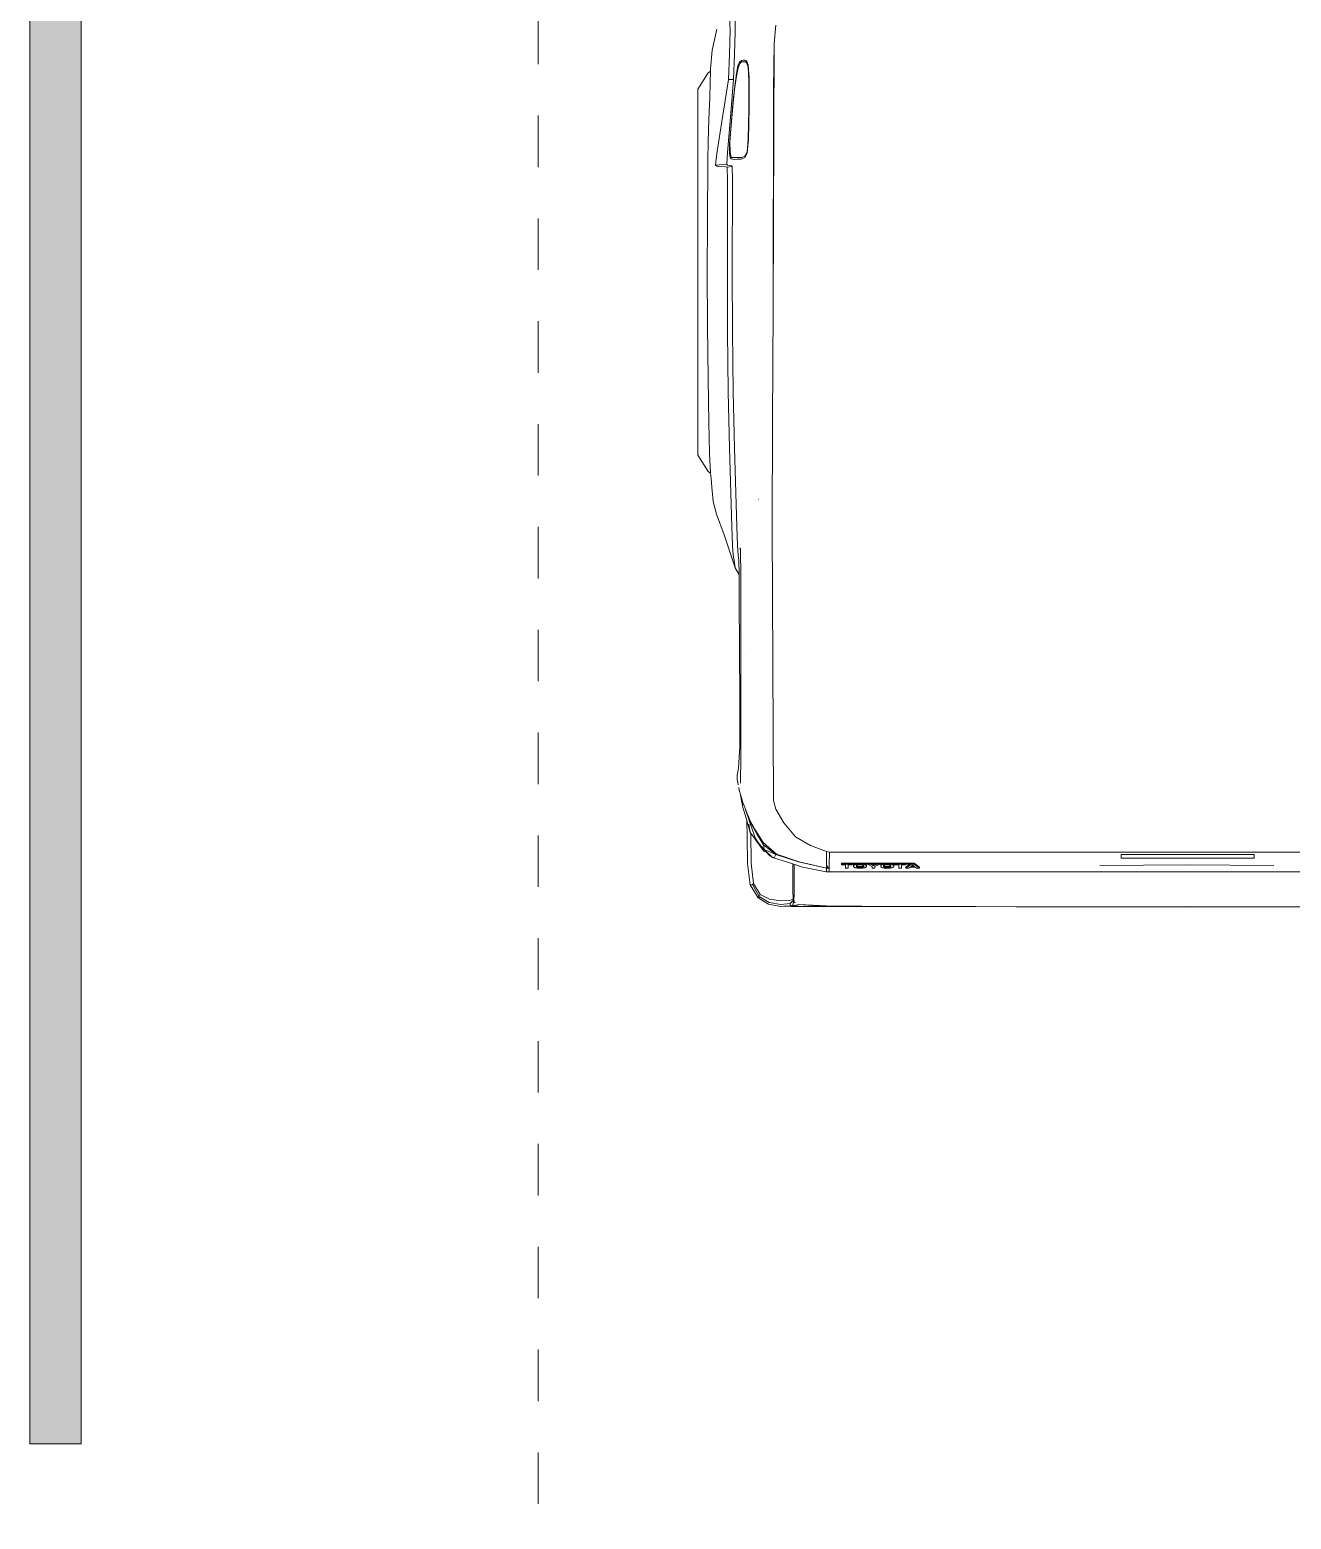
# Model space of a CAD drawing. Header units: millimetres. Extents: x 1010 to 1494, y -119 to 564.
# Drawn here: x 1115.671 to 1118.124, y 366.124 to 369.02 of the extents above; entities that cross this region are included whole.
import ezdxf

# ---------------------------------------------------------------- set-up
doc = ezdxf.new("R2010")
doc.units = ezdxf.units.MM
doc.linetypes.add('DASHDOT', pattern=[1, 0.5, -0.25, 0, -0.25])
doc.layers.get('0').update_dxf_attribs({"lineweight": 9})
doc.layers.add('Marca', color=1, linetype='Continuous', lineweight=9)

# ---------------------------------------------------------------- blocks, each defined once
blk = doc.blocks.new('*A397')
at = {"layer": 'Marca', "linetype": 'DASHDOT', "lineweight": 0}
blk.add_line((65289.6, 657.8), (65289.6, 34592.7), dxfattribs=at)
blk = doc.blocks.new('hilux vista superior')
for p, q in [((-0.0039, 5.4123), (-0.2961, 5.4117)), ((-0.0039, 5.4117), (-0.2473, 5.4112)), ((-0.0039, 5.4123), (0.2883, 5.4117)), ((-0.0039, 5.4117), (0.2396, 5.4112)), ((0.3189, 5.4112), (0.2396, 5.4112)), ((0.3082, 5.4116), (0.2883, 5.4117)), ((0.3082, 5.4116), (0.3373, 5.4116)), ((0.4179, 5.4108), (0.3189, 5.4112)), ((0.7189, 5.4107), (0.3373, 5.4116)), ((0.5749, 5.4105), (0.4179, 5.4108)), ((0.717, 5.4094), (0.5749, 5.4105)), ((0.7715, 5.4068), (0.717, 5.4094)), ((0.7751, 5.4108), (0.7189, 5.4107)), ((0.7727, 5.4101), (0.7189, 5.4107)), ((0.7715, 5.4068), (0.7189, 5.4107)), ((0.7715, 5.4068), (0.7848, 5.4096)), ((0.7848, 5.4096), (0.7727, 5.4101)), ((0.7869, 5.4105), (0.7751, 5.4108)), ((0.7795, 5.4035), (0.7822, 5.4006)), ((0.7818, 5.383), (0.7822, 5.4006)), ((0.7822, 5.4006), (0.7848, 5.4096)), ((0.7822, 5.4006), (0.7828, 5.4021)), ((0.7828, 5.4021), (0.7831, 5.4013)), ((0.7831, 5.4013), (0.7848, 5.4096)), ((0.7834, 5.399), (0.7831, 5.4013)), ((0.7834, 5.399), (0.7897, 5.4048)), ((0.7834, 5.399), (0.7838, 5.3962)), ((0.79, 5.3985), (0.7838, 5.3962)), ((0.7838, 5.3962), (0.784, 5.3782)), ((0.802, 5.4104), (0.7848, 5.4096)), ((0.7848, 5.4096), (0.7896, 5.4079)), ((0.802, 5.4104), (0.7869, 5.4105)), ((0.7896, 5.4079), (0.7897, 5.4048)), ((0.7897, 5.4048), (0.8084, 5.4067)), ((0.79, 5.3985), (0.8083, 5.3993)), ((0.8086, 5.4108), (0.802, 5.4104)), ((0.8307, 5.3961), (0.8083, 5.3993)), ((0.8084, 5.4067), (0.8316, 5.4027)), ((0.8326, 5.4064), (0.8086, 5.4108)), ((0.8307, 5.3961), (0.8496, 5.3865)), ((0.8316, 5.4027), (0.8515, 5.3908)), ((0.8326, 5.4064), (0.8535, 5.3935)), ((0.8535, 5.3935), (0.8527, 5.393)), ((0.8535, 5.3935), (0.8537, 5.3932)), ((0.7818, 5.383), (0.7815, 5.3408)), ((0.7842, 5.3257), (0.784, 5.3782)), ((0.8515, 5.3908), (0.8496, 5.3865)), ((0.8626, 5.3644), (0.8496, 5.3865)), ((0.8515, 5.3908), (0.8527, 5.393)), ((0.8515, 5.3908), (0.8652, 5.3664)), ((0.8537, 5.3932), (0.8695, 5.3671)), ((0.8652, 5.3664), (0.8626, 5.3644)), ((0.8626, 5.3644), (0.8674, 5.3239)), ((0.867, 5.3675), (0.8652, 5.3664)), ((0.8682, 5.3678), (0.867, 5.3675)), ((0.8689, 5.3676), (0.8682, 5.3678)), ((0.8695, 5.3671), (0.8689, 5.3676)), ((0.8752, 5.3249), (0.8695, 5.3671)), ((-0.0871, 5.3417), (-0.7196, 5.3417)), ((-0.0833, 5.3416), (-0.0871, 5.3417)), ((-0.0781, 5.3416), (-0.0833, 5.3416)), ((-0.0731, 5.3415), (-0.0781, 5.3416)), ((-0.0704, 5.3415), (-0.0781, 5.3416)), ((-0.0731, 5.3415), (0.0653, 5.3415)), ((-0.0412, 5.3414), (-0.0704, 5.3415)), ((0.0334, 5.3414), (-0.0412, 5.3414)), ((0.0334, 5.3414), (0.0626, 5.3415)), ((0.0626, 5.3415), (0.0703, 5.3416)), ((0.0653, 5.3415), (0.0703, 5.3416)), ((0.0703, 5.3416), (0.0755, 5.3416)), ((0.0755, 5.3416), (0.0793, 5.3417)), ((0.081, 5.3417), (0.0793, 5.3417)), ((0.7118, 5.3417), (0.081, 5.3417)), ((0.5308, 5.3322), (0.5308, 5.3342)), ((0.5308, 5.3342), (0.5367, 5.3342)), ((0.5416, 5.3259), (0.5308, 5.3342)), ((0.5367, 5.3342), (0.5391, 5.3323)), ((0.5579, 5.3342), (0.5475, 5.3259)), ((0.5498, 5.3323), (0.552, 5.3342)), ((0.552, 5.3342), (0.5579, 5.3342)), ((0.5579, 5.3322), (0.5579, 5.3342)), ((0.5666, 5.3342), (0.5721, 5.3342)), ((0.5666, 5.3273), (0.5666, 5.3342)), ((0.5721, 5.3273), (0.5721, 5.3342)), ((0.5881, 5.3337), (0.5894, 5.3339)), ((0.5894, 5.3339), (0.5907, 5.3341)), ((0.5907, 5.3341), (0.5922, 5.3342)), ((0.5922, 5.3342), (0.5937, 5.3343)), ((0.5937, 5.3343), (0.5954, 5.3343)), ((0.5954, 5.3343), (0.597, 5.3343)), ((0.597, 5.3343), (0.5986, 5.3342)), ((0.5986, 5.3342), (0.6001, 5.3341)), ((0.6001, 5.3341), (0.6014, 5.3339)), ((0.6014, 5.3339), (0.6027, 5.3337)), ((0.62, 5.3342), (0.6254, 5.3342)), ((0.62, 5.3307), (0.62, 5.3342)), ((0.6254, 5.3307), (0.6254, 5.3342)), ((0.6425, 5.3337), (0.6437, 5.3339)), ((0.6437, 5.3339), (0.6451, 5.3341)), ((0.6451, 5.3341), (0.6465, 5.3342)), ((0.6465, 5.3342), (0.6481, 5.3343)), ((0.6481, 5.3343), (0.6497, 5.3343)), ((0.6497, 5.3343), (0.6514, 5.3343)), ((0.6514, 5.3343), (0.653, 5.3342)), ((0.653, 5.3342), (0.6544, 5.3341)), ((0.6544, 5.3341), (0.6558, 5.3339)), ((0.6558, 5.3339), (0.6571, 5.3337)), ((0.6733, 5.3342), (0.6787, 5.3342)), ((0.6733, 5.3273), (0.6733, 5.3342)), ((0.6787, 5.3273), (0.6787, 5.3342)), ((0.7116, 5.3383), (0.7114, 5.3348)), ((0.7114, 5.3348), (0.7114, 5.3328)), ((0.717, 5.3342), (0.7114, 5.3348)), ((0.717, 5.334), (0.7114, 5.3348)), ((0.7117, 5.3409), (0.7116, 5.3383)), ((0.7118, 5.3417), (0.7117, 5.3409)), ((0.7119, 5.3416), (0.7118, 5.3417)), ((0.7174, 5.3412), (0.7118, 5.3417)), ((0.7142, 5.3325), (0.717, 5.334)), ((0.7171, 5.3378), (0.717, 5.3342)), ((0.717, 5.3342), (0.7726, 5.3217)), ((0.7716, 5.3217), (0.717, 5.334)), ((0.717, 5.334), (0.717, 5.3321)), ((0.7172, 5.3404), (0.7171, 5.3378)), ((0.7174, 5.3412), (0.7172, 5.3404)), ((0.7174, 5.3412), (0.7673, 5.3312)), ((0.7175, 5.3411), (0.7174, 5.3412)), ((0.7175, 5.3411), (0.7175, 5.3411)), ((0.7815, 5.3266), (0.7815, 5.3408)), ((-0.0039, 5.3272), (-0.1781, 5.3286)), ((-0.1385, 5.3066), (-0.1385, 5.314)), ((0.1272, 5.314), (-0.1385, 5.314)), ((0.1272, 5.3066), (-0.1385, 5.3066)), ((-0.0039, 5.3272), (0.1703, 5.3286)), ((0.1272, 5.314), (0.1272, 5.3066)), ((0.5308, 5.3322), (0.5416, 5.3239)), ((0.5391, 5.3323), (0.5498, 5.3323)), ((0.5482, 5.3309), (0.5408, 5.3309)), ((0.5408, 5.3309), (0.5433, 5.3289)), ((0.5475, 5.3259), (0.5416, 5.3259)), ((0.5416, 5.3259), (0.5416, 5.3239)), ((0.5416, 5.3239), (0.5475, 5.3239)), ((0.5433, 5.3289), (0.5458, 5.3289)), ((0.5433, 5.3289), (0.5446, 5.3278)), ((0.5446, 5.3278), (0.5458, 5.3289)), ((0.5458, 5.3289), (0.5482, 5.3309)), ((0.5475, 5.3239), (0.5475, 5.3259)), ((0.5475, 5.3239), (0.548, 5.3243)), ((0.5479, 5.3252), (0.5587, 5.3252)), ((0.548, 5.3243), (0.5479, 5.3243)), ((0.5587, 5.3243), (0.548, 5.3243)), ((0.5502, 5.3261), (0.5488, 5.3261)), ((0.5502, 5.3261), (0.5579, 5.3322)), ((0.5587, 5.3261), (0.5502, 5.3261)), ((0.5587, 5.3261), (0.5587, 5.3273)), ((0.5587, 5.3273), (0.5666, 5.3273)), ((0.5587, 5.3259), (0.5587, 5.3261)), ((0.58, 5.3259), (0.5587, 5.3259)), ((0.5587, 5.3259), (0.5587, 5.3252)), ((0.5587, 5.3243), (0.5587, 5.3252)), ((0.5587, 5.3243), (0.5587, 5.3239)), ((0.5587, 5.3239), (0.58, 5.3239)), ((0.5721, 5.3273), (0.58, 5.3273)), ((0.58, 5.3261), (0.58, 5.3273)), ((0.58, 5.3261), (0.58, 5.3259)), ((0.5835, 5.3261), (0.58, 5.3261)), ((0.58, 5.3259), (0.58, 5.3252)), ((0.58, 5.3252), (0.5889, 5.3252)), ((0.58, 5.3243), (0.58, 5.3252)), ((0.58, 5.3239), (0.58, 5.3243)), ((0.5884, 5.3243), (0.58, 5.3243)), ((0.5824, 5.3306), (0.5827, 5.3311)), ((0.5824, 5.3301), (0.5824, 5.3306)), ((0.5824, 5.328), (0.5824, 5.3301)), ((0.5824, 5.3295), (0.5824, 5.3301)), ((0.5827, 5.329), (0.5824, 5.3295)), ((0.5824, 5.328), (0.5824, 5.3275)), ((0.5824, 5.3275), (0.5827, 5.327)), ((0.5827, 5.3311), (0.583, 5.3316)), ((0.583, 5.3285), (0.5827, 5.329)), ((0.5827, 5.327), (0.583, 5.3265)), ((0.583, 5.3316), (0.5835, 5.3321)), ((0.5835, 5.328), (0.583, 5.3285)), ((0.583, 5.3265), (0.5835, 5.3261)), ((0.5835, 5.3321), (0.5842, 5.3325)), ((0.5842, 5.3276), (0.5835, 5.328)), ((0.5857, 5.3261), (0.5835, 5.3261)), ((0.5842, 5.3325), (0.585, 5.3328)), ((0.585, 5.3272), (0.5842, 5.3276)), ((0.585, 5.3328), (0.5859, 5.3332)), ((0.5859, 5.3269), (0.585, 5.3272)), ((0.5859, 5.3332), (0.587, 5.3335)), ((0.587, 5.3266), (0.5859, 5.3269)), ((0.587, 5.3335), (0.5881, 5.3337)), ((0.5882, 5.3263), (0.587, 5.3266)), ((0.5881, 5.3308), (0.588, 5.3304)), ((0.588, 5.3304), (0.588, 5.33)), ((0.588, 5.33), (0.588, 5.3296)), ((0.588, 5.3296), (0.5881, 5.3293)), ((0.5883, 5.3311), (0.5881, 5.3308)), ((0.5881, 5.3293), (0.5883, 5.329)), ((0.5894, 5.3261), (0.5882, 5.3263)), ((0.5886, 5.3314), (0.5883, 5.3311)), ((0.5883, 5.3291), (0.5886, 5.3294)), ((0.5883, 5.329), (0.5883, 5.3291)), ((0.5883, 5.329), (0.5883, 5.3289)), ((0.5883, 5.3289), (0.5886, 5.3286)), ((0.5884, 5.3243), (0.5894, 5.3241)), ((0.5889, 5.3243), (0.5884, 5.3243)), ((0.589, 5.3317), (0.5886, 5.3314)), ((0.5886, 5.3294), (0.589, 5.3297)), ((0.5886, 5.3286), (0.589, 5.3284)), ((0.5895, 5.3319), (0.589, 5.3317)), ((0.589, 5.3297), (0.5895, 5.3299)), ((0.589, 5.3284), (0.5895, 5.3281)), ((0.5908, 5.326), (0.5894, 5.3261)), ((0.5894, 5.3241), (0.5908, 5.324)), ((0.59, 5.3322), (0.5895, 5.3319)), ((0.5895, 5.3299), (0.59, 5.3302)), ((0.5895, 5.3281), (0.59, 5.3279)), ((0.5907, 5.3324), (0.59, 5.3322)), ((0.59, 5.3302), (0.5907, 5.3304)), ((0.59, 5.3279), (0.5906, 5.3277)), ((0.5906, 5.3277), (0.5913, 5.3276)), ((0.5913, 5.3325), (0.5907, 5.3324)), ((0.5907, 5.3304), (0.5913, 5.3305)), ((0.5923, 5.3259), (0.5908, 5.326)), ((0.5908, 5.324), (0.5923, 5.3239)), ((0.5921, 5.3326), (0.5913, 5.3325)), ((0.5913, 5.3305), (0.5921, 5.3306)), ((0.5913, 5.3276), (0.592, 5.3274)), ((0.592, 5.3274), (0.5928, 5.3273)), ((0.5928, 5.3328), (0.5921, 5.3326)), ((0.5921, 5.3306), (0.5928, 5.3308)), ((0.5938, 5.3258), (0.5923, 5.3259)), ((0.5923, 5.3239), (0.5938, 5.3238)), ((0.5936, 5.3328), (0.5928, 5.3328)), ((0.5928, 5.3308), (0.5936, 5.3308)), ((0.5928, 5.3273), (0.5936, 5.3273)), ((0.5945, 5.3329), (0.5936, 5.3328)), ((0.5936, 5.3308), (0.5945, 5.3309)), ((0.5936, 5.3273), (0.5945, 5.3272)), ((0.5955, 5.3258), (0.5938, 5.3258)), ((0.5938, 5.3238), (0.5955, 5.3238)), ((0.5954, 5.3329), (0.5945, 5.3329)), ((0.5945, 5.3309), (0.5954, 5.3309)), ((0.5945, 5.3272), (0.5954, 5.3272)), ((0.5963, 5.3329), (0.5954, 5.3329)), ((0.5954, 5.3309), (0.5963, 5.3309)), ((0.5954, 5.3272), (0.5963, 5.3272)), ((0.5964, 5.3258), (0.5955, 5.3258)), ((0.5955, 5.3238), (0.5964, 5.3238)), ((0.5972, 5.3328), (0.5963, 5.3329)), ((0.5963, 5.3309), (0.5972, 5.3308)), ((0.5963, 5.3272), (0.5972, 5.3273)), ((0.5973, 5.3258), (0.5964, 5.3258)), ((0.5964, 5.3238), (0.5973, 5.3238)), ((0.598, 5.3328), (0.5972, 5.3328)), ((0.5972, 5.3308), (0.598, 5.3307)), ((0.5972, 5.3273), (0.598, 5.3273)), ((0.5981, 5.3258), (0.5973, 5.3258)), ((0.5973, 5.3238), (0.5981, 5.3238)), ((0.5987, 5.3326), (0.598, 5.3328)), ((0.598, 5.3307), (0.5987, 5.3306)), ((0.598, 5.3273), (0.5988, 5.3274)), ((0.599, 5.3259), (0.5981, 5.3258)), ((0.5981, 5.3238), (0.599, 5.3239)), ((0.5995, 5.3325), (0.5987, 5.3326)), ((0.5987, 5.3306), (0.5995, 5.3305)), ((0.5988, 5.3274), (0.5995, 5.3276)), ((0.5998, 5.3259), (0.599, 5.3259)), ((0.599, 5.3239), (0.5998, 5.3239)), ((0.6001, 5.3324), (0.5995, 5.3325)), ((0.5995, 5.3305), (0.6001, 5.3304)), ((0.5995, 5.3276), (0.6002, 5.3277)), ((0.6005, 5.326), (0.5998, 5.3259)), ((0.5998, 5.3239), (0.6005, 5.324)), ((0.6008, 5.3322), (0.6001, 5.3324)), ((0.6001, 5.3304), (0.6008, 5.3302)), ((0.6002, 5.3277), (0.6008, 5.3279)), ((0.6013, 5.3261), (0.6005, 5.326)), ((0.6005, 5.324), (0.6013, 5.3241)), ((0.6013, 5.3319), (0.6008, 5.3322)), ((0.6008, 5.3302), (0.6013, 5.3299)), ((0.6008, 5.3279), (0.6014, 5.3281)), ((0.6018, 5.3317), (0.6013, 5.3319)), ((0.6013, 5.3299), (0.6018, 5.3297)), ((0.6018, 5.3262), (0.6013, 5.3261)), ((0.6013, 5.3241), (0.6018, 5.3242)), ((0.6014, 5.3281), (0.6018, 5.3284)), ((0.6022, 5.3314), (0.6018, 5.3317)), ((0.6018, 5.3297), (0.6022, 5.3294)), ((0.6018, 5.3284), (0.6022, 5.3286)), ((0.6023, 5.3263), (0.6018, 5.3262)), ((0.6018, 5.3242), (0.6023, 5.3243)), ((0.6021, 5.3252), (0.6101, 5.3252)), ((0.6025, 5.3311), (0.6022, 5.3314)), ((0.6022, 5.3294), (0.6025, 5.3291)), ((0.6022, 5.3286), (0.6025, 5.3289)), ((0.6026, 5.3243), (0.6022, 5.3243)), ((0.6028, 5.3263), (0.6023, 5.3263)), ((0.6023, 5.3243), (0.6026, 5.3243)), ((0.6027, 5.3308), (0.6025, 5.3311)), ((0.6025, 5.3291), (0.6026, 5.329)), ((0.6025, 5.3289), (0.6026, 5.329)), ((0.6026, 5.329), (0.6027, 5.3293)), ((0.6101, 5.3243), (0.6026, 5.3243)), ((0.6027, 5.3337), (0.6039, 5.3335)), ((0.6028, 5.3304), (0.6027, 5.3308)), ((0.6027, 5.3293), (0.6028, 5.3296)), ((0.6029, 5.33), (0.6028, 5.3304)), ((0.6028, 5.3296), (0.6029, 5.33)), ((0.6033, 5.3265), (0.6028, 5.3263)), ((0.6038, 5.3266), (0.6033, 5.3265)), ((0.6043, 5.3267), (0.6038, 5.3266)), ((0.6039, 5.3335), (0.6049, 5.3332)), ((0.6047, 5.3268), (0.6043, 5.3267)), ((0.6052, 5.327), (0.6047, 5.3268)), ((0.6049, 5.3332), (0.6059, 5.3328)), ((0.6074, 5.3261), (0.6051, 5.3261)), ((0.6056, 5.3271), (0.6052, 5.327)), ((0.606, 5.3273), (0.6056, 5.3271)), ((0.6059, 5.3328), (0.6067, 5.3325)), ((0.6063, 5.3275), (0.606, 5.3273)), ((0.6067, 5.3276), (0.6063, 5.3275)), ((0.6067, 5.3325), (0.6073, 5.3321)), ((0.607, 5.3278), (0.6067, 5.3276)), ((0.6072, 5.328), (0.607, 5.3278)), ((0.6076, 5.3282), (0.6072, 5.328)), ((0.6073, 5.3321), (0.6078, 5.3316)), ((0.6074, 5.3261), (0.6076, 5.3262)), ((0.6105, 5.3261), (0.6074, 5.3261)), ((0.6078, 5.3285), (0.6076, 5.3282)), ((0.6076, 5.3262), (0.6078, 5.3265)), ((0.6078, 5.3316), (0.6082, 5.3311)), ((0.6081, 5.3288), (0.6078, 5.3285)), ((0.6078, 5.3265), (0.6081, 5.3268)), ((0.6082, 5.3291), (0.6081, 5.3288)), ((0.6081, 5.3268), (0.6082, 5.3271)), ((0.6082, 5.3311), (0.6084, 5.3306)), ((0.6084, 5.3294), (0.6082, 5.3291)), ((0.6082, 5.3271), (0.6084, 5.3274)), ((0.6084, 5.3306), (0.6085, 5.3301)), ((0.6085, 5.3301), (0.6084, 5.3297)), ((0.6084, 5.3297), (0.6084, 5.3294)), ((0.6085, 5.3281), (0.6084, 5.3297)), ((0.6084, 5.3277), (0.6085, 5.3281)), ((0.6084, 5.3274), (0.6084, 5.3277)), ((0.6101, 5.3259), (0.6105, 5.3261)), ((0.6164, 5.3259), (0.6101, 5.3259)), ((0.6101, 5.3252), (0.6101, 5.3259)), ((0.6101, 5.3243), (0.6101, 5.3252)), ((0.6101, 5.3239), (0.6101, 5.3243)), ((0.6101, 5.3239), (0.6164, 5.3239)), ((0.6105, 5.3261), (0.62, 5.3307)), ((0.6226, 5.3292), (0.6164, 5.3259)), ((0.6164, 5.3239), (0.6164, 5.3259)), ((0.6164, 5.3239), (0.6172, 5.3243)), ((0.617, 5.3252), (0.6283, 5.3252)), ((0.6172, 5.3243), (0.617, 5.3243)), ((0.6281, 5.3243), (0.6172, 5.3243)), ((0.6205, 5.3261), (0.6184, 5.3261)), ((0.6205, 5.3261), (0.6226, 5.3272)), ((0.6247, 5.3261), (0.6205, 5.3261)), ((0.6226, 5.3272), (0.6226, 5.3292)), ((0.6289, 5.3259), (0.6226, 5.3292)), ((0.6226, 5.3272), (0.6247, 5.3261)), ((0.6268, 5.3261), (0.6247, 5.3261)), ((0.6254, 5.3307), (0.635, 5.3261)), ((0.6281, 5.3243), (0.6289, 5.3239)), ((0.6282, 5.3243), (0.6281, 5.3243)), ((0.6289, 5.3239), (0.6289, 5.3259)), ((0.6353, 5.3259), (0.6289, 5.3259)), ((0.6289, 5.3239), (0.6353, 5.3239)), ((0.635, 5.3261), (0.6353, 5.3259)), ((0.6379, 5.3261), (0.635, 5.3261)), ((0.6353, 5.3252), (0.6353, 5.3259)), ((0.6353, 5.3252), (0.6433, 5.3252)), ((0.6353, 5.3243), (0.6353, 5.3252)), ((0.6353, 5.3239), (0.6353, 5.3243)), ((0.6427, 5.3243), (0.6353, 5.3243)), ((0.6367, 5.3301), (0.6368, 5.3306)), ((0.6367, 5.328), (0.6367, 5.3301)), ((0.6368, 5.3295), (0.6367, 5.3301)), ((0.6367, 5.328), (0.6368, 5.3275)), ((0.6368, 5.3306), (0.637, 5.3311)), ((0.637, 5.329), (0.6368, 5.3295)), ((0.6368, 5.3275), (0.637, 5.327)), ((0.637, 5.3311), (0.6374, 5.3316)), ((0.6374, 5.3285), (0.637, 5.329)), ((0.637, 5.327), (0.6374, 5.3265)), ((0.6374, 5.3316), (0.6379, 5.3321)), ((0.6379, 5.328), (0.6374, 5.3285)), ((0.6374, 5.3265), (0.6379, 5.3261)), ((0.6379, 5.3321), (0.6385, 5.3325)), ((0.6385, 5.3276), (0.6379, 5.328)), ((0.6401, 5.3261), (0.6379, 5.3261)), ((0.6385, 5.3325), (0.6393, 5.3328)), ((0.6393, 5.3272), (0.6385, 5.3276)), ((0.6393, 5.3328), (0.6403, 5.3332)), ((0.6403, 5.3269), (0.6393, 5.3272)), ((0.6403, 5.3332), (0.6413, 5.3335)), ((0.6414, 5.3266), (0.6403, 5.3269)), ((0.6413, 5.3335), (0.6425, 5.3337)), ((0.6425, 5.3263), (0.6414, 5.3266)), ((0.6424, 5.3304), (0.6423, 5.33)), ((0.6423, 5.33), (0.6424, 5.3296)), ((0.6425, 5.3308), (0.6424, 5.3304)), ((0.6424, 5.3296), (0.6425, 5.3293)), ((0.6427, 5.3311), (0.6425, 5.3308)), ((0.6425, 5.3293), (0.6426, 5.329)), ((0.6438, 5.3261), (0.6425, 5.3263)), ((0.6426, 5.329), (0.6427, 5.3291)), ((0.6426, 5.329), (0.6427, 5.3289)), ((0.643, 5.3314), (0.6427, 5.3311)), ((0.6427, 5.3291), (0.643, 5.3294)), ((0.6427, 5.3289), (0.643, 5.3286)), ((0.6427, 5.3243), (0.6438, 5.3241)), ((0.6432, 5.3243), (0.6427, 5.3243)), ((0.6434, 5.3317), (0.643, 5.3314)), ((0.643, 5.3294), (0.6434, 5.3297)), ((0.643, 5.3286), (0.6434, 5.3284)), ((0.6438, 5.3319), (0.6434, 5.3317)), ((0.6434, 5.3297), (0.6438, 5.3299)), ((0.6434, 5.3284), (0.6438, 5.3281)), ((0.6444, 5.3322), (0.6438, 5.3319)), ((0.6438, 5.3299), (0.6444, 5.3302)), ((0.6438, 5.3281), (0.6443, 5.3279)), ((0.6452, 5.326), (0.6438, 5.3261)), ((0.6438, 5.3241), (0.6452, 5.324)), ((0.6443, 5.3279), (0.645, 5.3277)), ((0.645, 5.3324), (0.6444, 5.3322)), ((0.6444, 5.3302), (0.645, 5.3304)), ((0.6457, 5.3325), (0.645, 5.3324)), ((0.645, 5.3304), (0.6457, 5.3305)), ((0.645, 5.3277), (0.6456, 5.3276)), ((0.6466, 5.3259), (0.6452, 5.326)), ((0.6452, 5.324), (0.6466, 5.3239)), ((0.6456, 5.3276), (0.6463, 5.3274)), ((0.6464, 5.3326), (0.6457, 5.3325)), ((0.6457, 5.3305), (0.6464, 5.3306)), ((0.6463, 5.3274), (0.6471, 5.3273)), ((0.6472, 5.3328), (0.6464, 5.3326)), ((0.6464, 5.3306), (0.6472, 5.3308)), ((0.6482, 5.3258), (0.6466, 5.3259)), ((0.6466, 5.3239), (0.6482, 5.3238)), ((0.6471, 5.3273), (0.6479, 5.3273)), ((0.648, 5.3328), (0.6472, 5.3328)), ((0.6472, 5.3308), (0.648, 5.3308)), ((0.6479, 5.3273), (0.6488, 5.3272)), ((0.6488, 5.3329), (0.648, 5.3328)), ((0.648, 5.3308), (0.6488, 5.3309)), ((0.6498, 5.3258), (0.6482, 5.3258)), ((0.6482, 5.3238), (0.6498, 5.3238)), ((0.6497, 5.3329), (0.6488, 5.3329)), ((0.6488, 5.3309), (0.6497, 5.3309)), ((0.6488, 5.3272), (0.6497, 5.3272)), ((0.6507, 5.3329), (0.6497, 5.3329)), ((0.6497, 5.3309), (0.6507, 5.3309)), ((0.6497, 5.3272), (0.6507, 5.3272)), ((0.6507, 5.3258), (0.6498, 5.3258)), ((0.6498, 5.3238), (0.6507, 5.3238)), ((0.6515, 5.3328), (0.6507, 5.3329)), ((0.6507, 5.3309), (0.6515, 5.3308)), ((0.6507, 5.3272), (0.6516, 5.3273)), ((0.6516, 5.3258), (0.6507, 5.3258)), ((0.6507, 5.3238), (0.6516, 5.3238)), ((0.6523, 5.3328), (0.6515, 5.3328)), ((0.6515, 5.3308), (0.6523, 5.3307)), ((0.6516, 5.3273), (0.6524, 5.3273)), ((0.6525, 5.3258), (0.6516, 5.3258)), ((0.6516, 5.3238), (0.6525, 5.3238)), ((0.6531, 5.3326), (0.6523, 5.3328)), ((0.6523, 5.3307), (0.6531, 5.3306)), ((0.6524, 5.3273), (0.6532, 5.3274)), ((0.6533, 5.3259), (0.6525, 5.3258)), ((0.6525, 5.3238), (0.6533, 5.3239)), ((0.6538, 5.3325), (0.6531, 5.3326)), ((0.6531, 5.3306), (0.6538, 5.3305)), ((0.6532, 5.3274), (0.6539, 5.3276)), ((0.6541, 5.3259), (0.6533, 5.3259)), ((0.6533, 5.3239), (0.6541, 5.3239)), ((0.6545, 5.3324), (0.6538, 5.3325)), ((0.6538, 5.3305), (0.6545, 5.3304)), ((0.6539, 5.3276), (0.6546, 5.3277)), ((0.6549, 5.326), (0.6541, 5.3259)), ((0.6541, 5.3239), (0.6549, 5.324)), ((0.6551, 5.3322), (0.6545, 5.3324)), ((0.6545, 5.3304), (0.6551, 5.3302)), ((0.6546, 5.3277), (0.6552, 5.3279)), ((0.6556, 5.3261), (0.6549, 5.326)), ((0.6549, 5.324), (0.6556, 5.3241)), ((0.6557, 5.3319), (0.6551, 5.3322)), ((0.6551, 5.3302), (0.6557, 5.3299)), ((0.6552, 5.3279), (0.6557, 5.3281)), ((0.6561, 5.3262), (0.6556, 5.3261)), ((0.6556, 5.3241), (0.6561, 5.3242)), ((0.6562, 5.3317), (0.6557, 5.3319)), ((0.6557, 5.3299), (0.6562, 5.3297)), ((0.6557, 5.3281), (0.6562, 5.3284)), ((0.6567, 5.3263), (0.6561, 5.3262)), ((0.6561, 5.3242), (0.6567, 5.3243)), ((0.6565, 5.3314), (0.6562, 5.3317)), ((0.6562, 5.3297), (0.6565, 5.3294)), ((0.6562, 5.3284), (0.6566, 5.3286)), ((0.6569, 5.3311), (0.6565, 5.3314)), ((0.6565, 5.3294), (0.6569, 5.3291)), ((0.6565, 5.3252), (0.6653, 5.3252)), ((0.657, 5.3243), (0.6565, 5.3243)), ((0.6566, 5.3286), (0.6569, 5.3289)), ((0.6572, 5.3263), (0.6567, 5.3263)), ((0.6567, 5.3243), (0.657, 5.3243)), ((0.6571, 5.3308), (0.6569, 5.3311)), ((0.6569, 5.329), (0.6571, 5.3293)), ((0.6569, 5.3291), (0.6569, 5.329)), ((0.6569, 5.3289), (0.6569, 5.329)), ((0.6653, 5.3243), (0.657, 5.3243)), ((0.6571, 5.3337), (0.6582, 5.3335)), ((0.6572, 5.3304), (0.6571, 5.3308)), ((0.6571, 5.3293), (0.6572, 5.3296)), ((0.6572, 5.33), (0.6572, 5.3304)), ((0.6572, 5.3296), (0.6572, 5.33)), ((0.6577, 5.3265), (0.6572, 5.3263)), ((0.6582, 5.3266), (0.6577, 5.3265)), ((0.6582, 5.3335), (0.6593, 5.3332)), ((0.6586, 5.3267), (0.6582, 5.3266)), ((0.6591, 5.3268), (0.6586, 5.3267)), ((0.6595, 5.327), (0.6591, 5.3268)), ((0.6593, 5.3332), (0.6602, 5.3328)), ((0.6599, 5.3271), (0.6595, 5.327)), ((0.6617, 5.3261), (0.6595, 5.3261)), ((0.6603, 5.3273), (0.6599, 5.3271)), ((0.6602, 5.3328), (0.661, 5.3325)), ((0.6607, 5.3275), (0.6603, 5.3273)), ((0.661, 5.3276), (0.6607, 5.3275)), ((0.661, 5.3325), (0.6617, 5.3321)), ((0.6613, 5.3278), (0.661, 5.3276)), ((0.6616, 5.328), (0.6613, 5.3278)), ((0.6619, 5.3282), (0.6616, 5.328)), ((0.6617, 5.3321), (0.6622, 5.3316)), ((0.6617, 5.3261), (0.6619, 5.3262)), ((0.6653, 5.3261), (0.6617, 5.3261)), ((0.6622, 5.3285), (0.6619, 5.3282)), ((0.6619, 5.3262), (0.6622, 5.3265)), ((0.6622, 5.3316), (0.6625, 5.3311)), ((0.6624, 5.3288), (0.6622, 5.3285)), ((0.6622, 5.3265), (0.6624, 5.3268)), ((0.6626, 5.3291), (0.6624, 5.3288)), ((0.6624, 5.3268), (0.6626, 5.3271)), ((0.6625, 5.3311), (0.6628, 5.3306)), ((0.6627, 5.3294), (0.6626, 5.3291)), ((0.6626, 5.3271), (0.6627, 5.3274)), ((0.6628, 5.3297), (0.6627, 5.3294)), ((0.6627, 5.3274), (0.6628, 5.3277)), ((0.6628, 5.3306), (0.6628, 5.3301)), ((0.6628, 5.3301), (0.6628, 5.3297)), ((0.6628, 5.3281), (0.6628, 5.3297)), ((0.6628, 5.3277), (0.6628, 5.3281)), ((0.6653, 5.3261), (0.6653, 5.3273)), ((0.6653, 5.3273), (0.6733, 5.3273)), ((0.6653, 5.3259), (0.6653, 5.3261)), ((0.6866, 5.3259), (0.6653, 5.3259)), ((0.6653, 5.3259), (0.6653, 5.3252)), ((0.6653, 5.3243), (0.6653, 5.3252)), ((0.6653, 5.3243), (0.6653, 5.3239)), ((0.6653, 5.3239), (0.6866, 5.3239)), ((0.6787, 5.3273), (0.6866, 5.3273)), ((0.6866, 5.3273), (0.6866, 5.3259)), ((0.6866, 5.3239), (0.6866, 5.3259)), ((0.711, 5.3018), (0.7113, 5.3277)), ((0.7114, 5.3328), (0.7113, 5.3277)), ((0.7114, 5.3328), (0.7142, 5.3325)), ((0.7142, 5.3325), (0.7169, 5.327)), ((0.7166, 5.301), (0.7169, 5.327)), ((0.717, 5.3321), (0.7169, 5.327)), ((0.7673, 5.3312), (0.7781, 5.3277)), ((0.7673, 5.3312), (0.7787, 5.3275)), ((0.8169, 5.3058), (0.7716, 5.3217)), ((0.7726, 5.3217), (0.818, 5.3069)), ((0.7787, 5.3275), (0.7781, 5.3277)), ((0.7787, 5.3275), (0.7815, 5.3266)), ((0.7815, 5.3266), (0.7842, 5.3257)), ((0.7842, 5.3257), (0.8249, 5.3124)), ((0.8169, 5.3058), (0.818, 5.3069)), ((0.8436, 5.2829), (0.8169, 5.3058)), ((0.821, 5.312), (0.818, 5.3069)), ((0.8415, 5.297), (0.818, 5.3069)), ((0.818, 5.3069), (0.8427, 5.2873)), ((0.8249, 5.3124), (0.821, 5.312)), ((0.8249, 5.3124), (0.8263, 5.3115)), ((0.8394, 5.2989), (0.8249, 5.3124)), ((0.8263, 5.3115), (0.8316, 5.3078)), ((0.8369, 5.3018), (0.8316, 5.3078)), ((0.8674, 5.3239), (0.868, 5.2643)), ((0.8759, 5.2721), (0.8752, 5.3249)), ((0.711, 5.3018), (-0.7188, 5.3018)), ((0.711, 5.3018), (0.7166, 5.301)), ((0.7166, 5.301), (0.749, 5.2887)), ((0.749, 5.2887), (0.7786, 5.2712)), ((0.8369, 5.3018), (0.8421, 5.2998)), ((0.8394, 5.2989), (0.8369, 5.3018)), ((0.8415, 5.297), (0.8394, 5.2989)), ((0.8415, 5.297), (0.8427, 5.2873)), ((0.8422, 5.2963), (0.8415, 5.297)), ((0.8421, 5.2998), (0.8422, 5.2963)), ((0.868, 5.2643), (0.8421, 5.2998)), ((0.8479, 5.2903), (0.8422, 5.2963)), ((0.8427, 5.2873), (0.8557, 5.2666)), ((0.8427, 5.2873), (0.8432, 5.2851)), ((0.8585, 5.2592), (0.8436, 5.2829)), ((0.8479, 5.2903), (0.8538, 5.2824)), ((0.8586, 5.2745), (0.8538, 5.2824)), ((0.8586, 5.2745), (0.8616, 5.2674)), ((0.7786, 5.2712), (0.8023, 5.2434)), ((0.8557, 5.2666), (0.8655, 5.2486)), ((0.8687, 5.2405), (0.8585, 5.2592)), ((0.8648, 5.2579), (0.8616, 5.2674)), ((0.8648, 5.2579), (0.8695, 5.2445)), ((0.8737, 5.2317), (0.8648, 5.2579)), ((0.8655, 5.2486), (0.8723, 5.2343)), ((0.8693, 5.2626), (0.868, 5.2643)), ((0.8693, 5.2626), (0.8723, 5.2463)), ((0.8763, 5.2385), (0.8693, 5.2626)), ((0.8695, 5.2445), (0.8737, 5.2317)), ((0.8763, 5.2385), (0.8759, 5.2721)), ((0.8023, 5.2434), (0.818, 5.2158)), ((0.818, 5.2158), (0.8232, 5.1989)), ((0.8751, 5.2267), (0.8687, 5.2405)), ((0.876, 5.2249), (0.8723, 5.2343)), ((0.876, 5.2249), (0.8737, 5.2317)), ((0.8796, 5.2147), (0.8751, 5.2267)), ((0.8786, 5.2174), (0.876, 5.2249)), ((0.8796, 5.2274), (0.8763, 5.2385)), ((0.8786, 5.2174), (0.8796, 5.2147)), ((0.8842, 5.2125), (0.8796, 5.2274)), ((0.8804, 5.2126), (0.8796, 5.2147)), ((0.8255, 4.6524), (0.8232, 5.1989)), ((0.8837, 5.2037), (0.8804, 5.2126)), ((0.8837, 5.2037), (0.8845, 5.2053)), ((0.8841, 5.2027), (0.8837, 5.2037)), ((0.8849, 5.2019), (0.8841, 5.2027)), ((0.8842, 5.2024), (0.8841, 5.2027)), ((0.8851, 5.2084), (0.8842, 5.2125)), ((0.8859, 5.1973), (0.8842, 5.2024)), ((0.8845, 5.2053), (0.8851, 5.2084)), ((0.8851, 5.2084), (0.8855, 5.2056)), ((0.8855, 5.2056), (0.8861, 5.2027)), ((0.8863, 5.1982), (0.8857, 5.198)), ((0.8859, 5.1973), (0.8885, 5.1891)), ((0.8861, 5.2027), (0.8863, 5.1982)), ((0.8898, 5.184), (0.8861, 5.2027)), ((0.8868, 5.1947), (0.8885, 5.1891)), ((0.8898, 5.184), (0.8885, 5.1891)), ((0.8885, 5.1154), (0.8887, 5.1601)), ((0.8887, 5.1601), (0.889, 5.1639)), ((0.8905, 5.1814), (0.8898, 5.184)), ((0.8905, 5.1814), (0.8906, 5.1811)), ((0.8924, 5.1724), (0.8906, 5.1811)), ((0.8936, 5.1667), (0.8935, 5.1672)), ((0.8945, 5.1629), (0.8936, 5.1667)), ((0.8956, 5.1566), (0.8942, 5.1637)), ((0.8945, 5.1629), (0.8956, 5.1566)), ((0.8956, 5.1477), (0.8956, 5.1566)), ((0.8905, 5.0907), (0.8931, 5.1337)), ((0.8956, 5.1477), (0.8931, 5.1337)), ((0.8885, 5.1154), (0.888, 4.9686)), ((0.8905, 5.0907), (0.8903, 4.995)), ((0.8918, 4.7968), (0.8903, 4.995)), ((0.888, 4.7457), (0.888, 4.9686)), ((0.8699, 4.8964), (0.8699, 4.8965)), ((0.8918, 4.7968), (0.8919, 4.746)), ((0.8889, 4.7022), (0.888, 4.7457)), ((0.8919, 4.746), (0.892, 4.746)), ((0.8919, 4.746), (0.8921, 4.7188)), ((0.892, 4.746), (0.8993, 4.7335)), ((0.8937, 4.7076), (0.8921, 4.7188)), ((0.8993, 4.7335), (0.9018, 4.7187)), ((0.8993, 4.7335), (0.9215, 4.667)), ((0.9018, 4.7187), (0.9034, 4.7076)), ((0.8889, 4.7022), (0.8899, 4.6934)), ((0.8891, 4.6946), (0.8889, 4.7022)), ((0.895, 4.6887), (0.8937, 4.7076)), ((0.895, 4.6887), (0.8964, 4.6506)), ((0.9034, 4.7076), (0.9047, 4.6888)), ((0.9047, 4.6888), (0.9061, 4.6507)), ((0.8255, 4.6524), (0.8246, 4.4398)), ((0.8884, 4.6571), (0.8884, 4.657)), ((0.8884, 4.6569), (0.8884, 4.657)), ((0.8964, 4.6506), (0.9012, 4.4939)), ((0.9061, 4.6507), (0.9109, 4.494)), ((0.9215, 4.667), (0.9367, 4.626)), ((0.9437, 4.6005), (0.9367, 4.626)), ((0.8525, 4.5958), (0.8525, 4.596)), ((0.8525, 4.596), (0.8526, 4.5958)), ((0.8526, 4.5958), (0.8525, 4.5958)), ((0.8526, 4.5958), (0.8526, 4.5957)), ((0.8526, 4.5957), (0.8527, 4.5958)), ((0.8527, 4.5958), (0.8526, 4.5958)), ((0.9462, 4.5721), (0.9437, 4.6005)), ((0.9479, 4.5544), (0.9462, 4.5721)), ((0.9489, 4.5435), (0.9479, 4.5544)), ((0.9489, 4.5435), (0.9536, 4.5403)), ((0.949, 4.5424), (0.9489, 4.5435)), ((0.9497, 4.5313), (0.949, 4.5424)), ((0.9506, 4.5037), (0.9497, 4.5313)), ((0.9741, 4.5076), (0.9536, 4.5403)), ((0.9523, 4.4423), (0.9506, 4.5037)), ((0.9741, 4.5076), (0.9741, 3.7755)), ((0.8246, 4.4398), (0.8251, 4.499)), ((0.9038, 4.3809), (0.9012, 4.4939)), ((0.9109, 4.494), (0.9135, 4.381)), ((0.9539, 4.3551), (0.9523, 4.4423)), ((0.8246, 4.4398), (0.8237, 4.2144)), ((0.9051, 4.26), (0.9038, 4.3809)), ((0.9135, 4.381), (0.9148, 4.2601)), ((0.9549, 4.2497), (0.9539, 4.3551)), ((0.9055, 4.141), (0.9051, 4.26)), ((0.9148, 4.2601), (0.9152, 4.1412)), ((0.9553, 4.1407), (0.9549, 4.2497)), ((0.8237, 4.2144), (0.8215, 3.685)), ((0.8237, 4.2144), (0.8228, 3.7752)), ((0.9051, 3.9568), (0.9055, 4.141)), ((0.9151, 3.958), (0.9152, 4.1412)), ((0.9553, 4.1407), (0.955, 4.0423)), ((0.955, 4.0423), (0.9542, 3.9176)), ((0.9053, 3.9301), (0.9051, 3.9568)), ((0.9151, 3.958), (0.9153, 3.9318)), ((0.8755, 3.9037), (0.873, 3.8758)), ((0.8801, 3.9123), (0.8755, 3.9037)), ((0.8758, 3.9017), (0.88, 3.9095)), ((0.88, 3.9095), (0.8865, 3.9122)), ((0.8878, 3.9155), (0.8801, 3.9123)), ((0.8865, 3.9122), (0.8938, 3.9122)), ((0.8959, 3.9158), (0.8878, 3.9155)), ((0.8938, 3.9122), (0.8999, 3.9122)), ((0.9014, 3.916), (0.8959, 3.9158)), ((0.8999, 3.9122), (0.907, 3.9122)), ((0.905, 3.9157), (0.9014, 3.916)), ((0.9075, 3.915), (0.905, 3.9157)), ((0.9153, 3.9318), (0.9053, 3.9301)), ((0.9069, 3.9288), (0.9053, 3.9301)), ((0.9107, 3.9283), (0.9069, 3.9288)), ((0.907, 3.9122), (0.9084, 3.9093)), ((0.9093, 3.9118), (0.9075, 3.915)), ((0.9084, 3.9093), (0.9099, 3.9004)), ((0.9107, 3.9041), (0.9093, 3.9118)), ((0.9106, 3.885), (0.9107, 3.9041)), ((0.9146, 3.9276), (0.9107, 3.9283)), ((0.9162, 3.9255), (0.9146, 3.9276)), ((0.9148, 3.9025), (0.9162, 3.9255)), ((0.9153, 3.9318), (0.9185, 3.9308)), ((0.9162, 3.9255), (0.939, 3.9274)), ((0.9185, 3.9308), (0.9271, 3.9303)), ((0.936, 3.9043), (0.9262, 3.8405)), ((0.9271, 3.9303), (0.9358, 3.9294)), ((0.9358, 3.9294), (0.939, 3.9274)), ((0.939, 3.9274), (0.936, 3.9043)), ((0.9542, 3.9176), (0.9536, 3.8813)), ((0.873, 3.8758), (0.8716, 3.8144)), ((0.872, 3.8165), (0.8734, 3.8752)), ((0.8734, 3.8752), (0.8758, 3.9017)), ((0.91, 3.8815), (0.9077, 3.8484)), ((0.9079, 3.8476), (0.9106, 3.885)), ((0.9099, 3.8394), (0.9148, 3.9025)), ((0.9099, 3.9004), (0.91, 3.8815)), ((0.9521, 3.8356), (0.9536, 3.8813)), ((0.9077, 3.8484), (0.9041, 3.8102)), ((0.9041, 3.8049), (0.9079, 3.8476)), ((0.8716, 3.8144), (0.8717, 3.7536)), ((0.8721, 3.7578), (0.872, 3.8165)), ((0.9031, 3.7561), (0.9099, 3.8394)), ((0.9262, 3.8405), (0.913, 3.7562)), ((0.9505, 3.7922), (0.9521, 3.8356)), ((0.9004, 3.7698), (0.9041, 3.8049)), ((0.9041, 3.8102), (0.9006, 3.7763)), ((0.9498, 3.7627), (0.9505, 3.7922)), ((0.8215, 3.685), (0.8228, 3.7752)), ((0.8739, 3.7314), (0.8721, 3.7578)), ((0.8971, 3.7439), (0.9004, 3.7698)), ((0.9006, 3.7763), (0.8972, 3.7495)), ((0.9031, 3.7561), (0.9009, 3.7053)), ((0.913, 3.7562), (0.9031, 3.7561)), ((0.913, 3.7562), (0.9107, 3.7054)), ((0.9489, 3.7396), (0.9498, 3.7627)), ((0.9536, 3.7428), (0.9741, 3.7755)), ((0.8717, 3.7536), (0.8736, 3.7272)), ((0.8736, 3.7272), (0.8762, 3.7203)), ((0.8765, 3.7236), (0.8739, 3.7314)), ((0.8937, 3.7327), (0.8902, 3.7239)), ((0.8909, 3.7213), (0.8941, 3.7288)), ((0.8972, 3.7495), (0.8937, 3.7327)), ((0.8941, 3.7288), (0.8971, 3.7439)), ((0.9459, 3.6977), (0.9487, 3.7352)), ((0.9487, 3.7352), (0.9489, 3.7396)), ((0.9489, 3.7396), (0.9536, 3.7428)), ((0.8762, 3.7203), (0.8784, 3.7179)), ((0.8786, 3.721), (0.8765, 3.7236)), ((0.8784, 3.7179), (0.8803, 3.7176)), ((0.8818, 3.721), (0.8786, 3.721)), ((0.8803, 3.7176), (0.8818, 3.7174)), ((0.8836, 3.7209), (0.8818, 3.721)), ((0.8818, 3.7174), (0.8838, 3.7175)), ((0.8866, 3.7209), (0.8836, 3.7209)), ((0.8838, 3.7175), (0.8872, 3.7181)), ((0.8902, 3.7239), (0.8866, 3.7209)), ((0.8872, 3.7181), (0.8909, 3.7213)), ((0.9009, 3.7053), (0.8994, 3.6608)), ((0.9107, 3.7054), (0.9097, 3.6583)), ((0.9459, 3.6977), (0.9365, 3.6553)), ((0.8215, 3.685), (0.8181, 3.6475)), ((0.8994, 3.6608), (0.8993, 3.6292)), ((0.9097, 3.6583), (0.9113, 3.6185))]:
    blk.add_line(p, q)

msp = doc.modelspace()

# ---------------------------------------------------------------- hatches: boundary and pattern name
at = {"true_color": 0xf1eb1f}
h = msp.add_hatch(color=2, dxfattribs=at)
h.dxf.hatch_style = 1
h.paths.add_polyline_path([(1115.67091, 366.27047), (1115.67091, 373.65771), (1115.77091, 373.65771), (1115.77091, 366.27047)])
h = msp.add_hatch(color=2, dxfattribs=at)
h.dxf.hatch_style = 1
h.paths.add_polyline_path([(1115.67091, 366.27047), (1115.67091, 373.65771), (1115.77091, 373.65771), (1115.77091, 366.27047)])

# ---------------------------------------------------------------- linework, layer by layer
msp.add_lwpolyline([(1115.67091, 366.27047), (1115.67091, 373.65771), (1115.77091, 373.65771), (1115.77091, 366.27047)], close=True)
msp.add_lwpolyline([(1115.67091, 366.27047), (1115.67091, 373.65771), (1115.77091, 373.65771), (1115.77091, 366.27047)], close=True)

# ---------------------------------------------------------------- block references
at = {"lineweight": 0, "xscale": 0.001, "yscale": 0.001, "zscale": 0.001}
msp.add_blockref('*A397', (1051.36993, 345.29563), dxfattribs=at)
at = {"xscale": 0.9721400029598934, "yscale": 0.9721400029598934, "zscale": 0.9721400029598934, "rotation": 180.0000000000549}
msp.add_blockref('hilux vista superior', (1117.91714, 372.57526), dxfattribs=at)

doc.saveas('drawing.dxf')
